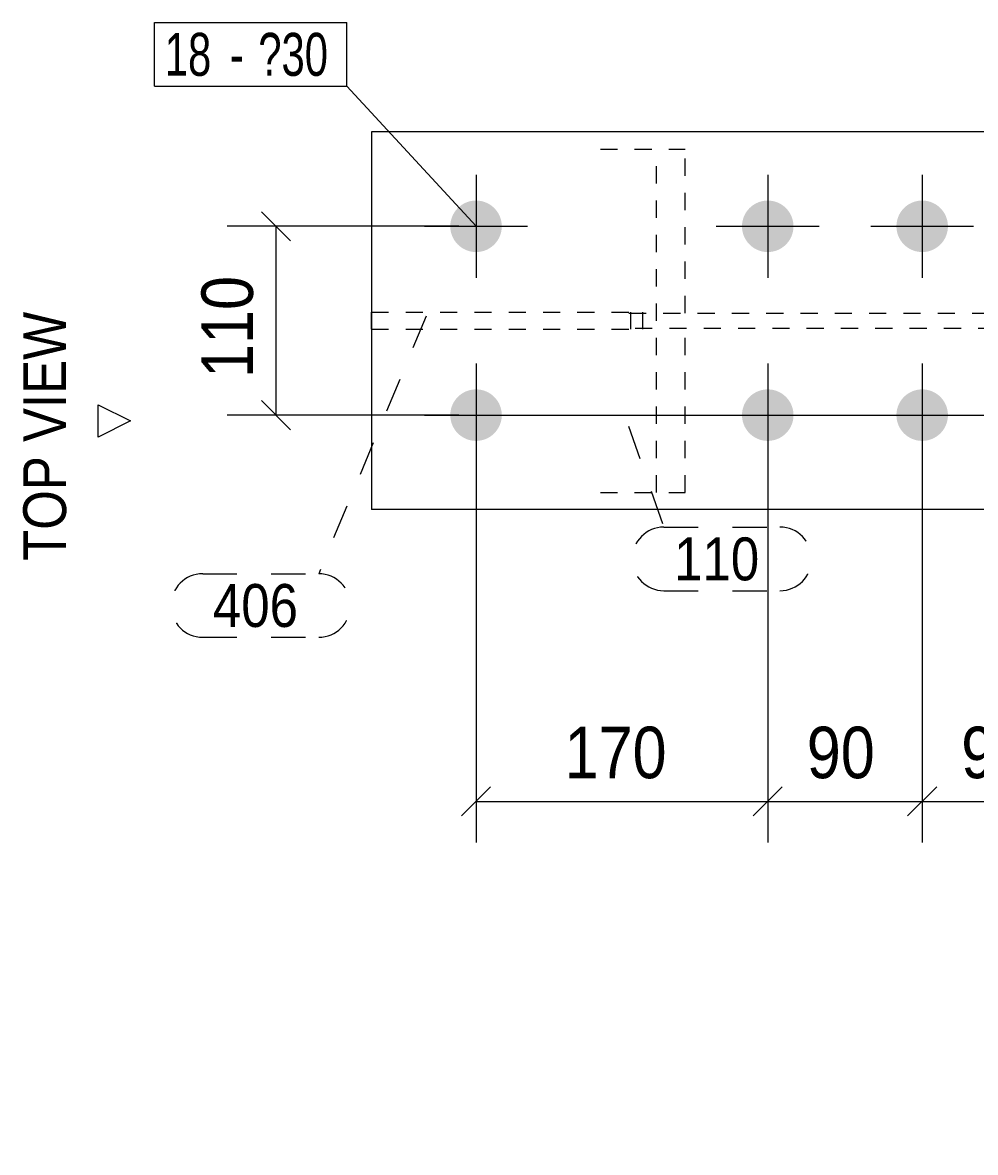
# Model space of a CAD drawing. Header units: millimetres. Extents: x 2 to 579, y 1 to 825.
# Drawn here: x 387.4 to 443, y 581.4 to 647.3 of the extents above; entities that cross this region are included whole.
import ezdxf

# ---------------------------------------------------------------- set-up
doc = ezdxf.new("R2010")
doc.units = ezdxf.units.MM
for name, pattern in [('XKITLINE00', [0]), ('XKITLINE01', [4, 1, -1, 1, -1]), ('XKITLINE02', [4, 2, -2]), ('XKITLINE03', [6, 3, -1, 1, -1])]:
    doc.linetypes.add(name, pattern=pattern)
for name, color, linetype, lineweight in [('Bolt', 3, 'Continuous', 0), ('BoltMark', 7, 'Continuous', 0), ('Dimensions', 7, 'Continuous', 0), ('OtherObjectType', 7, 'Continuous', 0), ('Part', 2, 'Continuous', 0), ('PartMark', 7, 'Continuous', 0)]:
    doc.layers.add(name, color=color, linetype=linetype, lineweight=lineweight)
doc.styles.add('ARIAL', font='ARIAL.TTF')
doc.styles.add('ARIAL_NARROW', font='ARIALN.TTF')

# ---------------------------------------------------------------- blocks, each defined once
blk = doc.blocks.new('*A92')
at = {"layer": 'Bolt'}
for points in [[(413.897, 636.888), (413.934, 636.887), (413.97, 636.884), (414.007, 636.881), (414.044, 636.877), (414.08, 636.872), (414.116, 636.866), (414.153, 636.86), (414.189, 636.852), (414.224, 636.843), (414.26, 636.834), (414.295, 636.824), (414.33, 636.813), (414.365, 636.801), (414.4, 636.788), (414.434, 636.774), (414.468, 636.76), (414.501, 636.744), (414.534, 636.728), (414.567, 636.711), (414.599, 636.694), (414.631, 636.675), (414.662, 636.656), (414.693, 636.636), (414.724, 636.615), (414.753, 636.593), (414.783, 636.571), (414.812, 636.548), (414.84, 636.524), (414.867, 636.5), (414.894, 636.475), (414.921, 636.449), (414.946, 636.423), (414.971, 636.396), (414.996, 636.368), (415.019, 636.34), (415.042, 636.311), (415.065, 636.282), (415.086, 636.252), (415.107, 636.222), (415.127, 636.191), (415.147, 636.16), (415.165, 636.128), (415.183, 636.096), (415.2, 636.063), (415.216, 636.03), (415.231, 635.996), (415.246, 635.962), (415.259, 635.928), (415.272, 635.894), (415.284, 635.859), (415.295, 635.824), (415.306, 635.789), (415.315, 635.753), (415.323, 635.717), (415.331, 635.681), (415.338, 635.645), (415.344, 635.609), (415.349, 635.572), (415.353, 635.535), (415.356, 635.499), (415.358, 635.462), (415.359, 635.425), (415.36, 635.388), (415.359, 635.352), (415.358, 635.315), (415.356, 635.278), (415.353, 635.241), (415.349, 635.205), (415.344, 635.168), (415.338, 635.132), (415.331, 635.096), (415.323, 635.06), (415.315, 635.024), (415.306, 634.988), (415.295, 634.953), (415.284, 634.918), (415.272, 634.883), (415.259, 634.849), (415.246, 634.814), (415.231, 634.781), (415.216, 634.747), (415.2, 634.714), (415.183, 634.681), (415.165, 634.649), (415.147, 634.617), (415.127, 634.586), (415.107, 634.555), (415.086, 634.525), (415.065, 634.495), (415.042, 634.466), (415.019, 634.437), (414.996, 634.409), (414.971, 634.381), (414.946, 634.354), (414.921, 634.328), (414.894, 634.302), (414.867, 634.277), (414.84, 634.253), (414.812, 634.229), (414.783, 634.206), (414.753, 634.184), (414.724, 634.162), (414.693, 634.141), (414.662, 634.121), (414.631, 634.102), (414.599, 634.083), (414.567, 634.066), (414.534, 634.049), (414.501, 634.032), (414.468, 634.017), (414.434, 634.003), (414.4, 633.989), (414.365, 633.976), (414.33, 633.964), (414.295, 633.953), (414.26, 633.943), (414.224, 633.933), (414.189, 633.925), (414.153, 633.917), (414.116, 633.911), (414.08, 633.905), (414.044, 633.9), (414.007, 633.896), (413.97, 633.893), (413.934, 633.89), (413.897, 633.889), (413.86, 633.888), (413.823, 633.889), (413.786, 633.89), (413.75, 633.893), (413.713, 633.896), (413.676, 633.9), (413.64, 633.905), (413.603, 633.911), (413.567, 633.917), (413.531, 633.925), (413.495, 633.933), (413.46, 633.943), (413.425, 633.953), (413.389, 633.964), (413.355, 633.976), (413.32, 633.989), (413.286, 634.003), (413.252, 634.017), (413.219, 634.032), (413.186, 634.049), (413.153, 634.066), (413.121, 634.083), (413.089, 634.102), (413.057, 634.121), (413.027, 634.141), (412.996, 634.162), (412.966, 634.184), (412.937, 634.206), (412.908, 634.229), (412.88, 634.253), (412.853, 634.277), (412.826, 634.302), (412.799, 634.328), (412.774, 634.354), (412.749, 634.381), (412.724, 634.409), (412.7, 634.437), (412.677, 634.466), (412.655, 634.495), (412.634, 634.525), (412.613, 634.555), (412.593, 634.586), (412.573, 634.617), (412.555, 634.649), (412.537, 634.681), (412.52, 634.714), (412.504, 634.747), (412.489, 634.781), (412.474, 634.814), (412.46, 634.849), (412.448, 634.883), (412.436, 634.918), (412.425, 634.953), (412.414, 634.988), (412.405, 635.024), (412.396, 635.06), (412.389, 635.096), (412.382, 635.132), (412.376, 635.168), (412.371, 635.205), (412.367, 635.241), (412.364, 635.278), (412.362, 635.315), (412.36, 635.352), (412.36, 635.388), (412.36, 635.425), (412.362, 635.462), (412.364, 635.499), (412.367, 635.535), (412.371, 635.572), (412.376, 635.609), (412.382, 635.645), (412.389, 635.681), (412.396, 635.717), (412.405, 635.753), (412.414, 635.789), (412.425, 635.824), (412.436, 635.859), (412.448, 635.894), (412.46, 635.928), (412.474, 635.962), (412.489, 635.996), (412.504, 636.03), (412.52, 636.063), (412.537, 636.096), (412.555, 636.128), (412.573, 636.16), (412.593, 636.191), (412.613, 636.222), (412.634, 636.252), (412.655, 636.282), (412.677, 636.311), (412.7, 636.34), (412.724, 636.368), (412.749, 636.396), (412.774, 636.423), (412.799, 636.449), (412.826, 636.475), (412.853, 636.5), (412.88, 636.524), (412.908, 636.548), (412.937, 636.571), (412.966, 636.593), (412.996, 636.615), (413.027, 636.636), (413.057, 636.656), (413.089, 636.675), (413.121, 636.694), (413.153, 636.711), (413.186, 636.728), (413.219, 636.744), (413.252, 636.76), (413.286, 636.774), (413.32, 636.788), (413.355, 636.801), (413.389, 636.813), (413.425, 636.824), (413.46, 636.834), (413.495, 636.843), (413.531, 636.852), (413.567, 636.86), (413.603, 636.866), (413.64, 636.872), (413.676, 636.877), (413.713, 636.881), (413.75, 636.884), (413.786, 636.887), (413.823, 636.888), (413.86, 636.888)], [(430.897, 636.888), (430.934, 636.887), (430.97, 636.884), (431.007, 636.881), (431.044, 636.877), (431.08, 636.872), (431.116, 636.866), (431.153, 636.86), (431.189, 636.852), (431.224, 636.843), (431.26, 636.834), (431.295, 636.824), (431.33, 636.813), (431.365, 636.801), (431.4, 636.788), (431.434, 636.774), (431.468, 636.76), (431.501, 636.744), (431.534, 636.728), (431.567, 636.711), (431.599, 636.694), (431.631, 636.675), (431.662, 636.656), (431.693, 636.636), (431.724, 636.615), (431.753, 636.593), (431.783, 636.571), (431.812, 636.548), (431.84, 636.524), (431.867, 636.5), (431.894, 636.475), (431.921, 636.449), (431.946, 636.423), (431.971, 636.396), (431.996, 636.368), (432.019, 636.34), (432.042, 636.311), (432.065, 636.282), (432.086, 636.252), (432.107, 636.222), (432.127, 636.191), (432.147, 636.16), (432.165, 636.128), (432.183, 636.096), (432.2, 636.063), (432.216, 636.03), (432.231, 635.996), (432.246, 635.962), (432.259, 635.928), (432.272, 635.894), (432.284, 635.859), (432.295, 635.824), (432.306, 635.789), (432.315, 635.753), (432.323, 635.717), (432.331, 635.681), (432.338, 635.645), (432.344, 635.609), (432.349, 635.572), (432.353, 635.535), (432.356, 635.499), (432.358, 635.462), (432.359, 635.425), (432.36, 635.388), (432.359, 635.352), (432.358, 635.315), (432.356, 635.278), (432.353, 635.241), (432.349, 635.205), (432.344, 635.168), (432.338, 635.132), (432.331, 635.096), (432.323, 635.06), (432.315, 635.024), (432.306, 634.988), (432.295, 634.953), (432.284, 634.918), (432.272, 634.883), (432.259, 634.849), (432.246, 634.814), (432.231, 634.781), (432.216, 634.747), (432.2, 634.714), (432.183, 634.681), (432.165, 634.649), (432.147, 634.617), (432.127, 634.586), (432.107, 634.555), (432.086, 634.525), (432.065, 634.495), (432.042, 634.466), (432.019, 634.437), (431.996, 634.409), (431.971, 634.381), (431.946, 634.354), (431.921, 634.328), (431.894, 634.302), (431.867, 634.277), (431.84, 634.253), (431.812, 634.229), (431.783, 634.206), (431.753, 634.184), (431.724, 634.162), (431.693, 634.141), (431.662, 634.121), (431.631, 634.102), (431.599, 634.083), (431.567, 634.066), (431.534, 634.049), (431.501, 634.032), (431.468, 634.017), (431.434, 634.003), (431.4, 633.989), (431.365, 633.976), (431.33, 633.964), (431.295, 633.953), (431.26, 633.943), (431.224, 633.933), (431.189, 633.925), (431.153, 633.917), (431.116, 633.911), (431.08, 633.905), (431.044, 633.9), (431.007, 633.896), (430.97, 633.893), (430.934, 633.89), (430.897, 633.889), (430.86, 633.888), (430.823, 633.889), (430.786, 633.89), (430.75, 633.893), (430.713, 633.896), (430.676, 633.9), (430.64, 633.905), (430.603, 633.911), (430.567, 633.917), (430.531, 633.925), (430.495, 633.933), (430.46, 633.943), (430.425, 633.953), (430.389, 633.964), (430.355, 633.976), (430.32, 633.989), (430.286, 634.003), (430.252, 634.017), (430.219, 634.032), (430.186, 634.049), (430.153, 634.066), (430.121, 634.083), (430.089, 634.102), (430.057, 634.121), (430.027, 634.141), (429.996, 634.162), (429.966, 634.184), (429.937, 634.206), (429.908, 634.229), (429.88, 634.253), (429.853, 634.277), (429.826, 634.302), (429.799, 634.328), (429.774, 634.354), (429.749, 634.381), (429.724, 634.409), (429.7, 634.437), (429.677, 634.466), (429.655, 634.495), (429.634, 634.525), (429.613, 634.555), (429.593, 634.586), (429.573, 634.617), (429.555, 634.649), (429.537, 634.681), (429.52, 634.714), (429.504, 634.747), (429.489, 634.781), (429.474, 634.814), (429.46, 634.849), (429.448, 634.883), (429.436, 634.918), (429.425, 634.953), (429.414, 634.988), (429.405, 635.024), (429.396, 635.06), (429.389, 635.096), (429.382, 635.132), (429.376, 635.168), (429.371, 635.205), (429.367, 635.241), (429.364, 635.278), (429.362, 635.315), (429.36, 635.352), (429.36, 635.388), (429.36, 635.425), (429.362, 635.462), (429.364, 635.499), (429.367, 635.535), (429.371, 635.572), (429.376, 635.609), (429.382, 635.645), (429.389, 635.681), (429.396, 635.717), (429.405, 635.753), (429.414, 635.789), (429.425, 635.824), (429.436, 635.859), (429.448, 635.894), (429.46, 635.928), (429.474, 635.962), (429.489, 635.996), (429.504, 636.03), (429.52, 636.063), (429.537, 636.096), (429.555, 636.128), (429.573, 636.16), (429.593, 636.191), (429.613, 636.222), (429.634, 636.252), (429.655, 636.282), (429.677, 636.311), (429.7, 636.34), (429.724, 636.368), (429.749, 636.396), (429.774, 636.423), (429.799, 636.449), (429.826, 636.475), (429.853, 636.5), (429.88, 636.524), (429.908, 636.548), (429.937, 636.571), (429.966, 636.593), (429.996, 636.615), (430.027, 636.636), (430.057, 636.656), (430.089, 636.675), (430.121, 636.694), (430.153, 636.711), (430.186, 636.728), (430.219, 636.744), (430.252, 636.76), (430.286, 636.774), (430.32, 636.788), (430.355, 636.801), (430.389, 636.813), (430.425, 636.824), (430.46, 636.834), (430.495, 636.843), (430.531, 636.852), (430.567, 636.86), (430.603, 636.866), (430.64, 636.872), (430.676, 636.877), (430.713, 636.881), (430.75, 636.884), (430.786, 636.887), (430.823, 636.888), (430.86, 636.888)], [(439.897, 636.888), (439.934, 636.887), (439.97, 636.884), (440.007, 636.881), (440.044, 636.877), (440.08, 636.872), (440.116, 636.866), (440.153, 636.86), (440.189, 636.852), (440.224, 636.843), (440.26, 636.834), (440.295, 636.824), (440.33, 636.813), (440.365, 636.801), (440.4, 636.788), (440.434, 636.774), (440.468, 636.76), (440.501, 636.744), (440.534, 636.728), (440.567, 636.711), (440.599, 636.694), (440.631, 636.675), (440.662, 636.656), (440.693, 636.636), (440.724, 636.615), (440.753, 636.593), (440.783, 636.571), (440.812, 636.548), (440.84, 636.524), (440.867, 636.5), (440.894, 636.475), (440.921, 636.449), (440.946, 636.423), (440.971, 636.396), (440.996, 636.368), (441.019, 636.34), (441.042, 636.311), (441.065, 636.282), (441.086, 636.252), (441.107, 636.222), (441.127, 636.191), (441.147, 636.16), (441.165, 636.128), (441.183, 636.096), (441.2, 636.063), (441.216, 636.03), (441.231, 635.996), (441.246, 635.962), (441.259, 635.928), (441.272, 635.894), (441.284, 635.859), (441.295, 635.824), (441.306, 635.789), (441.315, 635.753), (441.323, 635.717), (441.331, 635.681), (441.338, 635.645), (441.344, 635.609), (441.349, 635.572), (441.353, 635.535), (441.356, 635.499), (441.358, 635.462), (441.359, 635.425), (441.36, 635.388), (441.359, 635.352), (441.358, 635.315), (441.356, 635.278), (441.353, 635.241), (441.349, 635.205), (441.344, 635.168), (441.338, 635.132), (441.331, 635.096), (441.323, 635.06), (441.315, 635.024), (441.306, 634.988), (441.295, 634.953), (441.284, 634.918), (441.272, 634.883), (441.259, 634.849), (441.246, 634.814), (441.231, 634.781), (441.216, 634.747), (441.2, 634.714), (441.183, 634.681), (441.165, 634.649), (441.147, 634.617), (441.127, 634.586), (441.107, 634.555), (441.086, 634.525), (441.065, 634.495), (441.042, 634.466), (441.019, 634.437), (440.996, 634.409), (440.971, 634.381), (440.946, 634.354), (440.921, 634.328), (440.894, 634.302), (440.867, 634.277), (440.84, 634.253), (440.812, 634.229), (440.783, 634.206), (440.753, 634.184), (440.724, 634.162), (440.693, 634.141), (440.662, 634.121), (440.631, 634.102), (440.599, 634.083), (440.567, 634.066), (440.534, 634.049), (440.501, 634.032), (440.468, 634.017), (440.434, 634.003), (440.4, 633.989), (440.365, 633.976), (440.33, 633.964), (440.295, 633.953), (440.26, 633.943), (440.224, 633.933), (440.189, 633.925), (440.153, 633.917), (440.116, 633.911), (440.08, 633.905), (440.044, 633.9), (440.007, 633.896), (439.97, 633.893), (439.934, 633.89), (439.897, 633.889), (439.86, 633.888), (439.823, 633.889), (439.786, 633.89), (439.75, 633.893), (439.713, 633.896), (439.676, 633.9), (439.64, 633.905), (439.603, 633.911), (439.567, 633.917), (439.531, 633.925), (439.495, 633.933), (439.46, 633.943), (439.425, 633.953), (439.389, 633.964), (439.355, 633.976), (439.32, 633.989), (439.286, 634.003), (439.252, 634.017), (439.219, 634.032), (439.186, 634.049), (439.153, 634.066), (439.121, 634.083), (439.089, 634.102), (439.057, 634.121), (439.027, 634.141), (438.996, 634.162), (438.966, 634.184), (438.937, 634.206), (438.908, 634.229), (438.88, 634.253), (438.853, 634.277), (438.826, 634.302), (438.799, 634.328), (438.774, 634.354), (438.749, 634.381), (438.724, 634.409), (438.7, 634.437), (438.677, 634.466), (438.655, 634.495), (438.634, 634.525), (438.613, 634.555), (438.593, 634.586), (438.573, 634.617), (438.555, 634.649), (438.537, 634.681), (438.52, 634.714), (438.504, 634.747), (438.489, 634.781), (438.474, 634.814), (438.46, 634.849), (438.448, 634.883), (438.436, 634.918), (438.425, 634.953), (438.414, 634.988), (438.405, 635.024), (438.396, 635.06), (438.389, 635.096), (438.382, 635.132), (438.376, 635.168), (438.371, 635.205), (438.367, 635.241), (438.364, 635.278), (438.362, 635.315), (438.36, 635.352), (438.36, 635.388), (438.36, 635.425), (438.362, 635.462), (438.364, 635.499), (438.367, 635.535), (438.371, 635.572), (438.376, 635.609), (438.382, 635.645), (438.389, 635.681), (438.396, 635.717), (438.405, 635.753), (438.414, 635.789), (438.425, 635.824), (438.436, 635.859), (438.448, 635.894), (438.46, 635.928), (438.474, 635.962), (438.489, 635.996), (438.504, 636.03), (438.52, 636.063), (438.537, 636.096), (438.555, 636.128), (438.573, 636.16), (438.593, 636.191), (438.613, 636.222), (438.634, 636.252), (438.655, 636.282), (438.677, 636.311), (438.7, 636.34), (438.724, 636.368), (438.749, 636.396), (438.774, 636.423), (438.799, 636.449), (438.826, 636.475), (438.853, 636.5), (438.88, 636.524), (438.908, 636.548), (438.937, 636.571), (438.966, 636.593), (438.996, 636.615), (439.027, 636.636), (439.057, 636.656), (439.089, 636.675), (439.121, 636.694), (439.153, 636.711), (439.186, 636.728), (439.219, 636.744), (439.252, 636.76), (439.286, 636.774), (439.32, 636.788), (439.355, 636.801), (439.389, 636.813), (439.425, 636.824), (439.46, 636.834), (439.495, 636.843), (439.531, 636.852), (439.567, 636.86), (439.603, 636.866), (439.64, 636.872), (439.676, 636.877), (439.713, 636.881), (439.75, 636.884), (439.786, 636.887), (439.823, 636.888), (439.86, 636.888)], [(413.897, 625.888), (413.934, 625.887), (413.97, 625.884), (414.007, 625.881), (414.044, 625.877), (414.08, 625.872), (414.116, 625.866), (414.153, 625.86), (414.189, 625.852), (414.224, 625.843), (414.26, 625.834), (414.295, 625.824), (414.33, 625.813), (414.365, 625.801), (414.4, 625.788), (414.434, 625.774), (414.468, 625.76), (414.501, 625.744), (414.534, 625.728), (414.567, 625.711), (414.599, 625.694), (414.631, 625.675), (414.662, 625.656), (414.693, 625.636), (414.724, 625.615), (414.753, 625.593), (414.783, 625.571), (414.812, 625.548), (414.84, 625.524), (414.867, 625.5), (414.894, 625.475), (414.921, 625.449), (414.946, 625.423), (414.971, 625.396), (414.996, 625.368), (415.019, 625.34), (415.042, 625.311), (415.065, 625.282), (415.086, 625.252), (415.107, 625.222), (415.127, 625.191), (415.147, 625.16), (415.165, 625.128), (415.183, 625.096), (415.2, 625.063), (415.216, 625.03), (415.231, 624.996), (415.246, 624.962), (415.259, 624.928), (415.272, 624.894), (415.284, 624.859), (415.295, 624.824), (415.306, 624.789), (415.315, 624.753), (415.323, 624.717), (415.331, 624.681), (415.338, 624.645), (415.344, 624.609), (415.349, 624.572), (415.353, 624.535), (415.356, 624.499), (415.358, 624.462), (415.359, 624.425), (415.36, 624.388), (415.359, 624.352), (415.358, 624.315), (415.356, 624.278), (415.353, 624.241), (415.349, 624.205), (415.344, 624.168), (415.338, 624.132), (415.331, 624.096), (415.323, 624.06), (415.315, 624.024), (415.306, 623.988), (415.295, 623.953), (415.284, 623.918), (415.272, 623.883), (415.259, 623.849), (415.246, 623.814), (415.231, 623.781), (415.216, 623.747), (415.2, 623.714), (415.183, 623.681), (415.165, 623.649), (415.147, 623.617), (415.127, 623.586), (415.107, 623.555), (415.086, 623.525), (415.065, 623.495), (415.042, 623.466), (415.019, 623.437), (414.996, 623.409), (414.971, 623.381), (414.946, 623.354), (414.921, 623.328), (414.894, 623.302), (414.867, 623.277), (414.84, 623.253), (414.812, 623.229), (414.783, 623.206), (414.753, 623.184), (414.724, 623.162), (414.693, 623.141), (414.662, 623.121), (414.631, 623.102), (414.599, 623.083), (414.567, 623.066), (414.534, 623.049), (414.501, 623.032), (414.468, 623.017), (414.434, 623.003), (414.4, 622.989), (414.365, 622.976), (414.33, 622.964), (414.295, 622.953), (414.26, 622.943), (414.224, 622.933), (414.189, 622.925), (414.153, 622.917), (414.116, 622.911), (414.08, 622.905), (414.044, 622.9), (414.007, 622.896), (413.97, 622.893), (413.934, 622.89), (413.897, 622.889), (413.86, 622.888), (413.823, 622.889), (413.786, 622.89), (413.75, 622.893), (413.713, 622.896), (413.676, 622.9), (413.64, 622.905), (413.603, 622.911), (413.567, 622.917), (413.531, 622.925), (413.495, 622.933), (413.46, 622.943), (413.425, 622.953), (413.389, 622.964), (413.355, 622.976), (413.32, 622.989), (413.286, 623.003), (413.252, 623.017), (413.219, 623.032), (413.186, 623.049), (413.153, 623.066), (413.121, 623.083), (413.089, 623.102), (413.057, 623.121), (413.027, 623.141), (412.996, 623.162), (412.966, 623.184), (412.937, 623.206), (412.908, 623.229), (412.88, 623.253), (412.853, 623.277), (412.826, 623.302), (412.799, 623.328), (412.774, 623.354), (412.749, 623.381), (412.724, 623.409), (412.7, 623.437), (412.677, 623.466), (412.655, 623.495), (412.634, 623.525), (412.613, 623.555), (412.593, 623.586), (412.573, 623.617), (412.555, 623.649), (412.537, 623.681), (412.52, 623.714), (412.504, 623.747), (412.489, 623.781), (412.474, 623.814), (412.46, 623.849), (412.448, 623.883), (412.436, 623.918), (412.425, 623.953), (412.414, 623.988), (412.405, 624.024), (412.396, 624.06), (412.389, 624.096), (412.382, 624.132), (412.376, 624.168), (412.371, 624.205), (412.367, 624.241), (412.364, 624.278), (412.362, 624.315), (412.36, 624.352), (412.36, 624.388), (412.36, 624.425), (412.362, 624.462), (412.364, 624.499), (412.367, 624.535), (412.371, 624.572), (412.376, 624.609), (412.382, 624.645), (412.389, 624.681), (412.396, 624.717), (412.405, 624.753), (412.414, 624.789), (412.425, 624.824), (412.436, 624.859), (412.448, 624.894), (412.46, 624.928), (412.474, 624.962), (412.489, 624.996), (412.504, 625.03), (412.52, 625.063), (412.537, 625.096), (412.555, 625.128), (412.573, 625.16), (412.593, 625.191), (412.613, 625.222), (412.634, 625.252), (412.655, 625.282), (412.677, 625.311), (412.7, 625.34), (412.724, 625.368), (412.749, 625.396), (412.774, 625.423), (412.799, 625.449), (412.826, 625.475), (412.853, 625.5), (412.88, 625.524), (412.908, 625.548), (412.937, 625.571), (412.966, 625.593), (412.996, 625.615), (413.027, 625.636), (413.057, 625.656), (413.089, 625.675), (413.121, 625.694), (413.153, 625.711), (413.186, 625.728), (413.219, 625.744), (413.252, 625.76), (413.286, 625.774), (413.32, 625.788), (413.355, 625.801), (413.389, 625.813), (413.425, 625.824), (413.46, 625.834), (413.495, 625.843), (413.531, 625.852), (413.567, 625.86), (413.603, 625.866), (413.64, 625.872), (413.676, 625.877), (413.713, 625.881), (413.75, 625.884), (413.786, 625.887), (413.823, 625.888), (413.86, 625.888)], [(430.897, 625.888), (430.934, 625.887), (430.97, 625.884), (431.007, 625.881), (431.044, 625.877), (431.08, 625.872), (431.116, 625.866), (431.153, 625.86), (431.189, 625.852), (431.224, 625.843), (431.26, 625.834), (431.295, 625.824), (431.33, 625.813), (431.365, 625.801), (431.4, 625.788), (431.434, 625.774), (431.468, 625.76), (431.501, 625.744), (431.534, 625.728), (431.567, 625.711), (431.599, 625.694), (431.631, 625.675), (431.662, 625.656), (431.693, 625.636), (431.724, 625.615), (431.753, 625.593), (431.783, 625.571), (431.812, 625.548), (431.84, 625.524), (431.867, 625.5), (431.894, 625.475), (431.921, 625.449), (431.946, 625.423), (431.971, 625.396), (431.996, 625.368), (432.019, 625.34), (432.042, 625.311), (432.065, 625.282), (432.086, 625.252), (432.107, 625.222), (432.127, 625.191), (432.147, 625.16), (432.165, 625.128), (432.183, 625.096), (432.2, 625.063), (432.216, 625.03), (432.231, 624.996), (432.246, 624.962), (432.259, 624.928), (432.272, 624.894), (432.284, 624.859), (432.295, 624.824), (432.306, 624.789), (432.315, 624.753), (432.323, 624.717), (432.331, 624.681), (432.338, 624.645), (432.344, 624.609), (432.349, 624.572), (432.353, 624.535), (432.356, 624.499), (432.358, 624.462), (432.359, 624.425), (432.36, 624.388), (432.359, 624.352), (432.358, 624.315), (432.356, 624.278), (432.353, 624.241), (432.349, 624.205), (432.344, 624.168), (432.338, 624.132), (432.331, 624.096), (432.323, 624.06), (432.315, 624.024), (432.306, 623.988), (432.295, 623.953), (432.284, 623.918), (432.272, 623.883), (432.259, 623.849), (432.246, 623.814), (432.231, 623.781), (432.216, 623.747), (432.2, 623.714), (432.183, 623.681), (432.165, 623.649), (432.147, 623.617), (432.127, 623.586), (432.107, 623.555), (432.086, 623.525), (432.065, 623.495), (432.042, 623.466), (432.019, 623.437), (431.996, 623.409), (431.971, 623.381), (431.946, 623.354), (431.921, 623.328), (431.894, 623.302), (431.867, 623.277), (431.84, 623.253), (431.812, 623.229), (431.783, 623.206), (431.753, 623.184), (431.724, 623.162), (431.693, 623.141), (431.662, 623.121), (431.631, 623.102), (431.599, 623.083), (431.567, 623.066), (431.534, 623.049), (431.501, 623.032), (431.468, 623.017), (431.434, 623.003), (431.4, 622.989), (431.365, 622.976), (431.33, 622.964), (431.295, 622.953), (431.26, 622.943), (431.224, 622.933), (431.189, 622.925), (431.153, 622.917), (431.116, 622.911), (431.08, 622.905), (431.044, 622.9), (431.007, 622.896), (430.97, 622.893), (430.934, 622.89), (430.897, 622.889), (430.86, 622.888), (430.823, 622.889), (430.786, 622.89), (430.75, 622.893), (430.713, 622.896), (430.676, 622.9), (430.64, 622.905), (430.603, 622.911), (430.567, 622.917), (430.531, 622.925), (430.495, 622.933), (430.46, 622.943), (430.425, 622.953), (430.389, 622.964), (430.355, 622.976), (430.32, 622.989), (430.286, 623.003), (430.252, 623.017), (430.219, 623.032), (430.186, 623.049), (430.153, 623.066), (430.121, 623.083), (430.089, 623.102), (430.057, 623.121), (430.027, 623.141), (429.996, 623.162), (429.966, 623.184), (429.937, 623.206), (429.908, 623.229), (429.88, 623.253), (429.853, 623.277), (429.826, 623.302), (429.799, 623.328), (429.774, 623.354), (429.749, 623.381), (429.724, 623.409), (429.7, 623.437), (429.677, 623.466), (429.655, 623.495), (429.634, 623.525), (429.613, 623.555), (429.593, 623.586), (429.573, 623.617), (429.555, 623.649), (429.537, 623.681), (429.52, 623.714), (429.504, 623.747), (429.489, 623.781), (429.474, 623.814), (429.46, 623.849), (429.448, 623.883), (429.436, 623.918), (429.425, 623.953), (429.414, 623.988), (429.405, 624.024), (429.396, 624.06), (429.389, 624.096), (429.382, 624.132), (429.376, 624.168), (429.371, 624.205), (429.367, 624.241), (429.364, 624.278), (429.362, 624.315), (429.36, 624.352), (429.36, 624.388), (429.36, 624.425), (429.362, 624.462), (429.364, 624.499), (429.367, 624.535), (429.371, 624.572), (429.376, 624.609), (429.382, 624.645), (429.389, 624.681), (429.396, 624.717), (429.405, 624.753), (429.414, 624.789), (429.425, 624.824), (429.436, 624.859), (429.448, 624.894), (429.46, 624.928), (429.474, 624.962), (429.489, 624.996), (429.504, 625.03), (429.52, 625.063), (429.537, 625.096), (429.555, 625.128), (429.573, 625.16), (429.593, 625.191), (429.613, 625.222), (429.634, 625.252), (429.655, 625.282), (429.677, 625.311), (429.7, 625.34), (429.724, 625.368), (429.749, 625.396), (429.774, 625.423), (429.799, 625.449), (429.826, 625.475), (429.853, 625.5), (429.88, 625.524), (429.908, 625.548), (429.937, 625.571), (429.966, 625.593), (429.996, 625.615), (430.027, 625.636), (430.057, 625.656), (430.089, 625.675), (430.121, 625.694), (430.153, 625.711), (430.186, 625.728), (430.219, 625.744), (430.252, 625.76), (430.286, 625.774), (430.32, 625.788), (430.355, 625.801), (430.389, 625.813), (430.425, 625.824), (430.46, 625.834), (430.495, 625.843), (430.531, 625.852), (430.567, 625.86), (430.603, 625.866), (430.64, 625.872), (430.676, 625.877), (430.713, 625.881), (430.75, 625.884), (430.786, 625.887), (430.823, 625.888), (430.86, 625.888)], [(439.897, 625.888), (439.934, 625.887), (439.97, 625.884), (440.007, 625.881), (440.044, 625.877), (440.08, 625.872), (440.116, 625.866), (440.153, 625.86), (440.189, 625.852), (440.224, 625.843), (440.26, 625.834), (440.295, 625.824), (440.33, 625.813), (440.365, 625.801), (440.4, 625.788), (440.434, 625.774), (440.468, 625.76), (440.501, 625.744), (440.534, 625.728), (440.567, 625.711), (440.599, 625.694), (440.631, 625.675), (440.662, 625.656), (440.693, 625.636), (440.724, 625.615), (440.753, 625.593), (440.783, 625.571), (440.812, 625.548), (440.84, 625.524), (440.867, 625.5), (440.894, 625.475), (440.921, 625.449), (440.946, 625.423), (440.971, 625.396), (440.996, 625.368), (441.019, 625.34), (441.042, 625.311), (441.065, 625.282), (441.086, 625.252), (441.107, 625.222), (441.127, 625.191), (441.147, 625.16), (441.165, 625.128), (441.183, 625.096), (441.2, 625.063), (441.216, 625.03), (441.231, 624.996), (441.246, 624.962), (441.259, 624.928), (441.272, 624.894), (441.284, 624.859), (441.295, 624.824), (441.306, 624.789), (441.315, 624.753), (441.323, 624.717), (441.331, 624.681), (441.338, 624.645), (441.344, 624.609), (441.349, 624.572), (441.353, 624.535), (441.356, 624.499), (441.358, 624.462), (441.359, 624.425), (441.36, 624.388), (441.359, 624.352), (441.358, 624.315), (441.356, 624.278), (441.353, 624.241), (441.349, 624.205), (441.344, 624.168), (441.338, 624.132), (441.331, 624.096), (441.323, 624.06), (441.315, 624.024), (441.306, 623.988), (441.295, 623.953), (441.284, 623.918), (441.272, 623.883), (441.259, 623.849), (441.246, 623.814), (441.231, 623.781), (441.216, 623.747), (441.2, 623.714), (441.183, 623.681), (441.165, 623.649), (441.147, 623.617), (441.127, 623.586), (441.107, 623.555), (441.086, 623.525), (441.065, 623.495), (441.042, 623.466), (441.019, 623.437), (440.996, 623.409), (440.971, 623.381), (440.946, 623.354), (440.921, 623.328), (440.894, 623.302), (440.867, 623.277), (440.84, 623.253), (440.812, 623.229), (440.783, 623.206), (440.753, 623.184), (440.724, 623.162), (440.693, 623.141), (440.662, 623.121), (440.631, 623.102), (440.599, 623.083), (440.567, 623.066), (440.534, 623.049), (440.501, 623.032), (440.468, 623.017), (440.434, 623.003), (440.4, 622.989), (440.365, 622.976), (440.33, 622.964), (440.295, 622.953), (440.26, 622.943), (440.224, 622.933), (440.189, 622.925), (440.153, 622.917), (440.116, 622.911), (440.08, 622.905), (440.044, 622.9), (440.007, 622.896), (439.97, 622.893), (439.934, 622.89), (439.897, 622.889), (439.86, 622.888), (439.823, 622.889), (439.786, 622.89), (439.75, 622.893), (439.713, 622.896), (439.676, 622.9), (439.64, 622.905), (439.603, 622.911), (439.567, 622.917), (439.531, 622.925), (439.495, 622.933), (439.46, 622.943), (439.425, 622.953), (439.389, 622.964), (439.355, 622.976), (439.32, 622.989), (439.286, 623.003), (439.252, 623.017), (439.219, 623.032), (439.186, 623.049), (439.153, 623.066), (439.121, 623.083), (439.089, 623.102), (439.057, 623.121), (439.027, 623.141), (438.996, 623.162), (438.966, 623.184), (438.937, 623.206), (438.908, 623.229), (438.88, 623.253), (438.853, 623.277), (438.826, 623.302), (438.799, 623.328), (438.774, 623.354), (438.749, 623.381), (438.724, 623.409), (438.7, 623.437), (438.677, 623.466), (438.655, 623.495), (438.634, 623.525), (438.613, 623.555), (438.593, 623.586), (438.573, 623.617), (438.555, 623.649), (438.537, 623.681), (438.52, 623.714), (438.504, 623.747), (438.489, 623.781), (438.474, 623.814), (438.46, 623.849), (438.448, 623.883), (438.436, 623.918), (438.425, 623.953), (438.414, 623.988), (438.405, 624.024), (438.396, 624.06), (438.389, 624.096), (438.382, 624.132), (438.376, 624.168), (438.371, 624.205), (438.367, 624.241), (438.364, 624.278), (438.362, 624.315), (438.36, 624.352), (438.36, 624.388), (438.36, 624.425), (438.362, 624.462), (438.364, 624.499), (438.367, 624.535), (438.371, 624.572), (438.376, 624.609), (438.382, 624.645), (438.389, 624.681), (438.396, 624.717), (438.405, 624.753), (438.414, 624.789), (438.425, 624.824), (438.436, 624.859), (438.448, 624.894), (438.46, 624.928), (438.474, 624.962), (438.489, 624.996), (438.504, 625.03), (438.52, 625.063), (438.537, 625.096), (438.555, 625.128), (438.573, 625.16), (438.593, 625.191), (438.613, 625.222), (438.634, 625.252), (438.655, 625.282), (438.677, 625.311), (438.7, 625.34), (438.724, 625.368), (438.749, 625.396), (438.774, 625.423), (438.799, 625.449), (438.826, 625.475), (438.853, 625.5), (438.88, 625.524), (438.908, 625.548), (438.937, 625.571), (438.966, 625.593), (438.996, 625.615), (439.027, 625.636), (439.057, 625.656), (439.089, 625.675), (439.121, 625.694), (439.153, 625.711), (439.186, 625.728), (439.219, 625.744), (439.252, 625.76), (439.286, 625.774), (439.32, 625.788), (439.355, 625.801), (439.389, 625.813), (439.425, 625.824), (439.46, 625.834), (439.495, 625.843), (439.531, 625.852), (439.567, 625.86), (439.603, 625.866), (439.64, 625.872), (439.676, 625.877), (439.713, 625.881), (439.75, 625.884), (439.786, 625.887), (439.823, 625.888), (439.86, 625.888)]]:
    blk.add_hatch(color=3, dxfattribs=at).paths.add_polyline_path(points, flags=17)
at = {"layer": 'Bolt', "color": 3, "linetype": 'XKITLINE00', "lineweight": 0}
for p, q in [((413.86, 638.388), (413.86, 632.388)), ((430.86, 638.388), (430.86, 632.388)), ((439.86, 638.388), (439.86, 632.388)), ((410.86, 635.388), (416.86, 635.388)), ((427.86, 635.388), (433.86, 635.388)), ((436.86, 635.388), (442.86, 635.388)), ((413.86, 627.388), (413.86, 621.388)), ((430.86, 627.388), (430.86, 621.388)), ((439.86, 627.388), (439.86, 621.388)), ((410.86, 624.388), (416.86, 624.388)), ((427.86, 624.388), (433.86, 624.388)), ((436.86, 624.388), (442.86, 624.388))]:
    blk.add_line(p, q, dxfattribs=at)
blk = doc.blocks.new('*A95')
at = {"layer": 'Part', "color": 2, "linetype": 'XKITLINE00', "lineweight": 0}
for p, q in [((540.765, 640.888), (407.763, 640.888)), ((407.763, 640.888), (407.763, 618.888)), ((540.765, 618.888), (407.763, 618.888))]:
    blk.add_line(p, q, dxfattribs=at)
blk = doc.blocks.new('*A97')
at = {"layer": 'Part', "color": 7, "linetype": 'XKITLINE01', "lineweight": 0}
for p, q in [((421.104, 639.888), (426.038, 639.888)), ((424.372, 619.888), (424.372, 639.888)), ((426.038, 630.338), (426.038, 639.888)), ((422.77, 630.338), (470.128, 630.338)), ((469.559, 629.438), (469.559, 630.338)), ((470.128, 630.338), (470.128, 629.438)), ((470.128, 629.438), (422.77, 629.438)), ((426.038, 619.888), (426.038, 629.438)), ((421.104, 619.888), (426.038, 619.888))]:
    blk.add_line(p, q, dxfattribs=at)
at = {"layer": 'Part', "color": 7, "linetype": 'XKITLINE03', "lineweight": 0}
blk.add_line((456.568, 629.888), (447.879, 629.888), dxfattribs=at)
blk = doc.blocks.new('*A98')
at = {"layer": 'Part', "color": 7, "linetype": 'XKITLINE01', "lineweight": 0}
for p, q in [((407.763, 630.388), (423.559, 630.388)), ((407.763, 629.388), (407.763, 630.388)), ((422.872, 629.388), (422.872, 630.388)), ((423.559, 630.388), (423.559, 629.388)), ((407.763, 629.388), (423.559, 629.388))]:
    blk.add_line(p, q, dxfattribs=at)
blk = doc.blocks.new('*A240')
at = {"layer": 'Dimensions', "color": 7, "linetype": 'XKITLINE00', "lineweight": 0}
for p, q in [((401.359, 636.237), (403.056, 634.54)), ((412.86, 635.388), (399.358, 635.388)), ((402.208, 624.388), (402.208, 635.388)), ((401.359, 625.237), (403.056, 623.54)), ((412.86, 624.388), (399.358, 624.388))]:
    blk.add_line(p, q, dxfattribs=at)
at = {"layer": 'Dimensions', "color": 3}
for p in [(402.208, 635.388), (402.208, 624.388)]:
    blk.add_point(p, dxfattribs=at)
at = {"layer": 'Dimensions', "color": 3, "style": 'ARIAL', "width": 0.85}
blk.add_text('110', height=3, rotation=90.00021, dxfattribs=at).set_placement((400.858, 626.551))
blk = doc.blocks.new('*A241')
at = {"layer": 'Dimensions', "color": 7, "linetype": 'XKITLINE00', "lineweight": 0}
blk.add_line((414.86, 624.388), (570.089, 624.388), dxfattribs=at)
blk = doc.blocks.new('*A242')
at = {"layer": 'Dimensions', "color": 7, "linetype": 'XKITLINE00', "lineweight": 0}
for p, q in [((413.86, 623.388), (413.86, 599.488)), ((430.86, 623.388), (430.86, 599.488)), ((414.708, 602.737), (413.011, 601.04)), ((431.708, 602.737), (430.011, 601.04)), ((413.86, 601.888), (430.86, 601.888))]:
    blk.add_line(p, q, dxfattribs=at)
at = {"layer": 'Dimensions', "color": 3}
for p in [(413.86, 601.888), (430.86, 601.888)]:
    blk.add_point(p, dxfattribs=at)
at = {"layer": 'Dimensions', "color": 3, "style": 'ARIAL', "width": 0.85}
blk.add_text('170', height=3, dxfattribs=at).set_placement((419.022, 603.238))
blk = doc.blocks.new('*A243')
at = {"layer": 'Dimensions', "color": 7, "linetype": 'XKITLINE00', "lineweight": 0}
for p, q in [((430.86, 623.388), (430.86, 599.488)), ((439.86, 623.388), (439.86, 599.488)), ((431.708, 602.737), (430.011, 601.04)), ((440.708, 602.737), (439.011, 601.04)), ((430.86, 601.888), (439.86, 601.888))]:
    blk.add_line(p, q, dxfattribs=at)
at = {"layer": 'Dimensions', "color": 3}
for p in [(430.86, 601.888), (439.86, 601.888)]:
    blk.add_point(p, dxfattribs=at)
at = {"layer": 'Dimensions', "color": 3, "style": 'ARIAL', "width": 0.85}
blk.add_text('90', height=3, dxfattribs=at).set_placement((433.135, 603.238))
blk = doc.blocks.new('*A244')
at = {"layer": 'Dimensions', "color": 7, "linetype": 'XKITLINE00', "lineweight": 0}
for p, q in [((439.86, 623.388), (439.86, 599.488)), ((448.86, 623.388), (448.86, 599.488)), ((440.708, 602.737), (439.011, 601.04)), ((449.708, 602.737), (448.011, 601.04)), ((439.86, 601.888), (448.86, 601.888))]:
    blk.add_line(p, q, dxfattribs=at)
at = {"layer": 'Dimensions', "color": 3}
for p in [(439.86, 601.888), (448.86, 601.888)]:
    blk.add_point(p, dxfattribs=at)
at = {"layer": 'Dimensions', "color": 3, "style": 'ARIAL', "width": 0.85}
blk.add_text('90', height=3, dxfattribs=at).set_placement((442.135, 603.238))
blk = doc.blocks.new('*A251')
at = {"layer": 'BoltMark', "color": 7, "linetype": 'XKITLINE00', "lineweight": 0}
for p, q in [((395.121, 647.256), (406.33, 647.256)), ((395.121, 643.556), (395.121, 647.256)), ((406.33, 643.556), (406.33, 647.256)), ((395.121, 643.556), (406.33, 643.556)), ((413.86, 635.388), (406.33, 643.556))]:
    blk.add_line(p, q, dxfattribs=at)
at = {"layer": 'BoltMark', "color": 3, "style": 'ARIAL_NARROW', "width": 0.85}
for s, p in [('18', (395.721, 644.156)), ('?30', (401.17, 644.156)), ('-', (399.511, 644.156))]:
    blk.add_text(s, height=2.5, dxfattribs=at).set_placement(p)
blk = doc.blocks.new('*A256')
at = {"layer": 'PartMark', "color": 7, "linetype": 'XKITLINE02', "lineweight": 0}
for p, q in [((410.952, 630.159), (404.691, 615.148)), ((397.929, 615.148), (404.691, 615.148)), ((397.929, 611.448), (404.691, 611.448))]:
    blk.add_line(p, q, dxfattribs=at)
for centre, start, end in [((397.929, 613.298), 90, 270), ((404.691, 613.298), 270, 90)]:
    blk.add_arc(centre, 1.85, start, end, dxfattribs=at)
at = {"layer": 'PartMark', "color": 3, "style": 'ARIAL', "width": 0.85}
blk.add_text('406', height=2.5, dxfattribs=at).set_placement((398.529, 612.048))
blk = doc.blocks.new('*A257')
at = {"layer": 'PartMark', "color": 7, "linetype": 'XKITLINE02', "lineweight": 0}
for p, q in [((422.738, 623.74), (424.808, 617.862)), ((424.808, 617.862), (431.571, 617.862)), ((424.808, 614.162), (431.571, 614.162))]:
    blk.add_line(p, q, dxfattribs=at)
for centre, start, end in [((424.808, 616.012), 90, 270), ((431.571, 616.012), 270, 90)]:
    blk.add_arc(centre, 1.85, start, end, dxfattribs=at)
at = {"layer": 'PartMark', "color": 3, "style": 'ARIAL', "width": 0.85}
blk.add_text('110', height=2.5, dxfattribs=at).set_placement((425.408, 614.762))
blk = doc.blocks.new('*A260')
at = {"layer": 'OtherObjectType', "color": 7, "linetype": 'XKITLINE00', "lineweight": 0}
for p, q in [((391.846, 623.11), (391.846, 624.985)), ((391.846, 624.985), (393.721, 624.047)), ((393.721, 624.047), (391.846, 623.11)), ((393.721, 624.047), (393.721, 624.047)), ((480.518, 593.563), (481.455, 595.438)), ((481.455, 595.438), (482.393, 593.563)), ((481.455, 595.438), (481.455, 595.438)), ((482.393, 593.563), (480.518, 593.563)), ((473.301, 581.438), (480.359, 581.438))]:
    blk.add_line(p, q, dxfattribs=at)
at = {"layer": 'OtherObjectType', "color": 7, "style": 'ARIAL', "width": 0.85}
blk.add_text('TOP VIEW', height=2.5, rotation=90, dxfattribs=at).set_placement((389.971, 615.897))
for s, p in [('FRONT VIEW', (470.991, 589.188)), ('E', (473.301, 582.188)), ('E', (478.135, 582.188)), ('-', (476.275, 582.188))]:
    blk.add_text(s, height=2.5, dxfattribs=at).set_placement(p)

msp = doc.modelspace()

# ---------------------------------------------------------------- block references
at = {"lineweight": 0}
for name in ['*A251', '*A95', '*A97', '*A92', '*A240', '*A241', '*A256', '*A98', '*A242', '*A257', '*A243', '*A244']:
    msp.add_blockref(name, (0, 0), dxfattribs=at)
at = {"layer": 'OtherObjectType', "lineweight": 0}
msp.add_blockref('*A260', (0, 0), dxfattribs=at)

doc.saveas('drawing.dxf')
